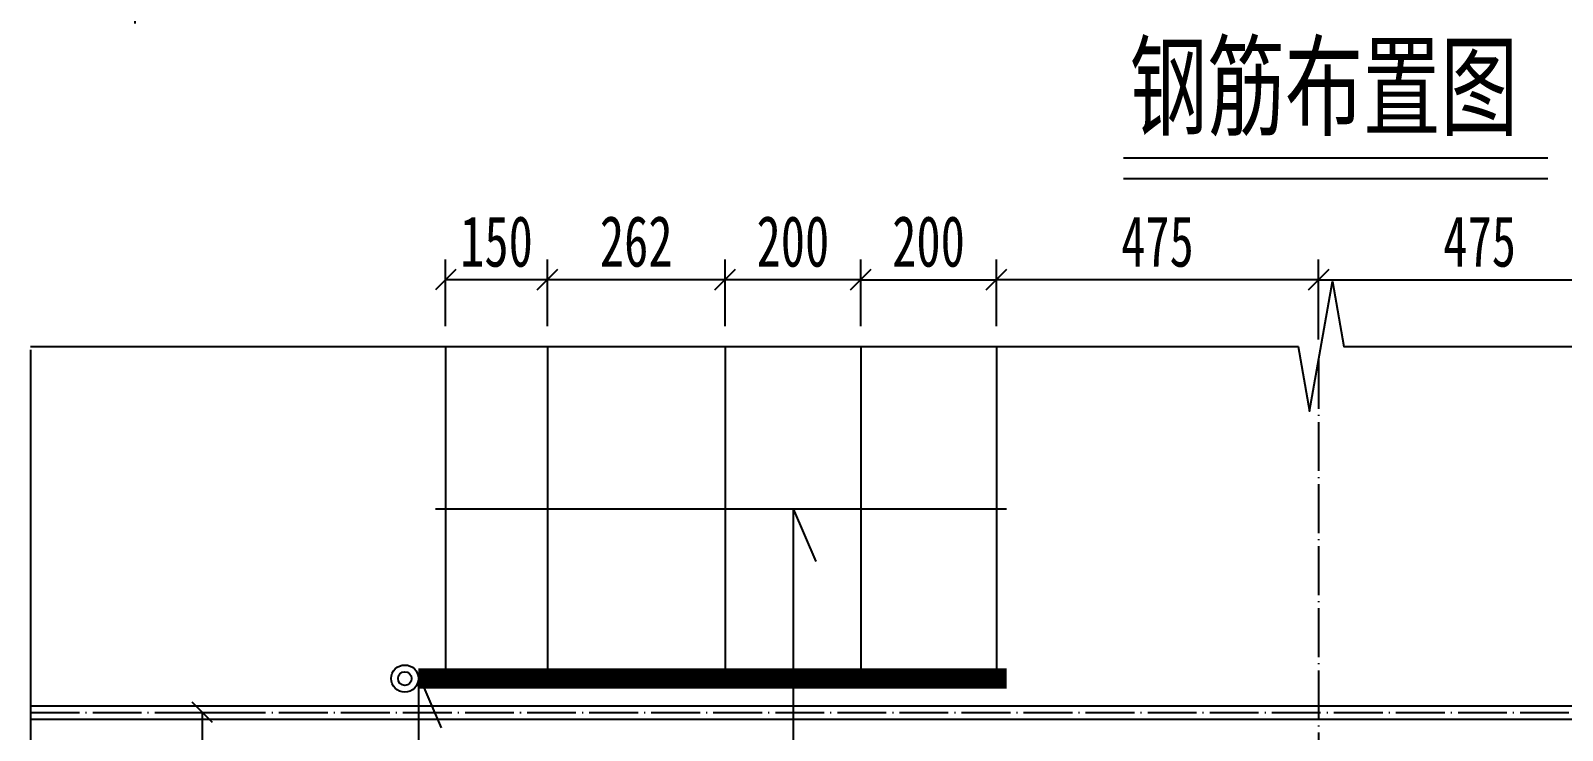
# Model space of a CAD drawing. Header units: millimetres. Extents: x -1537 to 20523, y -39880 to -29629.
# Drawn here: x 10205 to 12463, y -33588 to -32557 of the extents above; entities that cross this region are included whole.
import ezdxf

# ---------------------------------------------------------------- set-up
doc = ezdxf.new("R2010")
doc.units = ezdxf.units.MM
doc.linetypes.add('ACAD_ISO04W100', pattern=[30.5, 24, -3, 0.5, -3])
doc.layers.get('Defpoints').update_dxf_attribs({"color": 250})
for name, color, linetype in [('Axes', 7, 'ACAD_ISO04W100'), ('BZ', 7, 'Continuous'), ('Q◆03 公共标注', 44, 'Continuous'), ('Wall-混凝土墙', 200, 'Continuous'), ('Z☆09 辅助线', 60, 'Continuous'), ('标注', 3, 'Continuous'), ('钢筋', 4, 'Continuous')]:
    doc.layers.add(name, color=color, linetype=linetype)
doc.styles.add('宋体', font='SimSun.ttf', dxfattribs={"width": 0.7})
doc.dimstyles.new('1比30', dxfattribs={"dimscale": 30, "dimtxt": 2.5, "dimasz": 1, "dimexe": 1, "dimexo": 1, "dimtad": 3, "dimdec": 0, "dimzin": 0, "dimdsep": 46, "dimtxsty": '宋体', "dimblk": 'OBLIQUE', "dimcen": 0.09, "dimadec": 0, "dimazin": 0, "dimtfac": 1, "dimtdec": 0, "dimtofl": 0, "dimtmove": 0, "dimatfit": 3, "dimfxl": 0, "dimtolj": 1, "dimtzin": 0, "dimarcsym": 0})

# ---------------------------------------------------------------- blocks, each defined once
blk = doc.blocks.new('_Oblique')
at = {"color": 0, "linetype": 'ByBlock', "lineweight": -2}
blk.add_line((-0.5, -0.5), (0.5, 0.5), dxfattribs=at)
blk = doc.blocks.new('*D80')
at = {"layer": 'Defpoints', "color": 0, "transparency": 16777216}
for p in [(12103.4, -32278.5), (10358.4, -32378.5), (12103.4, -32378.5)]:
    blk.add_point(p, dxfattribs=at)
at = {"layer": '标注', "color": 0, "lineweight": -2, "transparency": 16777216}
for p, q in [((12073.4, -32278.5), (10328.4, -32278.5)), ((10358.4, -32278.5), (10358.4, -32378.5)), ((12073.4, -32378.5), (10328.4, -32378.5)), ((10358.4, -32378.5), (10358.4, -32546.3))]:
    blk.add_line(p, q, dxfattribs=at)
at = {"layer": '标注', "color": 0, "lineweight": -2, "transparency": 16777216, "xscale": 30, "yscale": 30, "zscale": 30}
for p, rotation in [((10358.4, -32278.5), 90), ((10358.4, -32378.5), 270)]:
    blk.add_blockref('_Oblique', p, dxfattribs=dict(at, rotation=rotation))
at = {"layer": '标注', "color": 0, "transparency": 16777216, "insert": (10302.1, -32477.4), "char_height": 75, "attachment_point": 5, "rotation": 90, "style": '宋体'}
blk.add_mtext('\\A1;100', dxfattribs=at)
blk = doc.blocks.new('*D66')
at = {"layer": 'Defpoints', "color": 0, "transparency": 16777216}
for p in [(11228.4, -32924.2), (11228.4, -33022.4), (11428.4, -33022.4)]:
    blk.add_point(p, dxfattribs=at)
at = {"layer": 'Q◆03 公共标注', "color": 0, "lineweight": -2, "transparency": 16777216}
for p, q in [((11228.4, -32992.4), (11228.4, -32894.2)), ((11428.4, -32992.4), (11428.4, -32894.2)), ((11428.4, -32924.2), (11228.4, -32924.2))]:
    blk.add_line(p, q, dxfattribs=at)
at = {"layer": 'Q◆03 公共标注', "color": 0, "lineweight": -2, "transparency": 16777216, "xscale": 30, "yscale": 30, "zscale": 30, "rotation": 180}
blk.add_blockref('_Oblique', (11228.4, -32924.2), dxfattribs=at)
at = {"layer": 'Q◆03 公共标注', "color": 0, "lineweight": -2, "transparency": 16777216, "xscale": 30, "yscale": 30, "zscale": 30}
blk.add_blockref('_Oblique', (11428.4, -32924.2), dxfattribs=at)
at = {"layer": 'Q◆03 公共标注', "color": 0, "transparency": 16777216, "insert": (11328.4, -32868), "char_height": 75, "attachment_point": 5, "style": '宋体'}
blk.add_mtext('\\A1;200', dxfattribs=at)
blk = doc.blocks.new('*D67')
at = {"layer": 'Defpoints', "color": 0, "transparency": 16777216}
for p in [(10966.4, -32924.2), (10966.4, -33022.4), (11228.4, -33022.4)]:
    blk.add_point(p, dxfattribs=at)
at = {"layer": 'Q◆03 公共标注', "color": 0, "lineweight": -2, "transparency": 16777216}
for p, q in [((10966.4, -32992.4), (10966.4, -32894.2)), ((11228.4, -32992.4), (11228.4, -32894.2)), ((11228.4, -32924.2), (10966.4, -32924.2))]:
    blk.add_line(p, q, dxfattribs=at)
at = {"layer": 'Q◆03 公共标注', "color": 0, "lineweight": -2, "transparency": 16777216, "xscale": 30, "yscale": 30, "zscale": 30, "rotation": 180}
blk.add_blockref('_Oblique', (10966.4, -32924.2), dxfattribs=at)
at = {"layer": 'Q◆03 公共标注', "color": 0, "lineweight": -2, "transparency": 16777216, "xscale": 30, "yscale": 30, "zscale": 30}
blk.add_blockref('_Oblique', (11228.4, -32924.2), dxfattribs=at)
at = {"layer": 'Q◆03 公共标注', "color": 0, "transparency": 16777216, "insert": (11097.4, -32868), "char_height": 75, "attachment_point": 5, "style": '宋体'}
blk.add_mtext('\\A1;262', dxfattribs=at)
blk = doc.blocks.new('*D68')
at = {"layer": 'Defpoints', "color": 0, "transparency": 16777216}
for p in [(10816.4, -32924.2), (10816.4, -33022.4), (10966.4, -33022.4)]:
    blk.add_point(p, dxfattribs=at)
at = {"layer": 'Q◆03 公共标注', "color": 0, "lineweight": -2, "transparency": 16777216}
for p, q in [((10816.4, -32992.4), (10816.4, -32894.2)), ((10966.4, -32992.4), (10966.4, -32894.2)), ((10966.4, -32924.2), (10816.4, -32924.2))]:
    blk.add_line(p, q, dxfattribs=at)
at = {"layer": 'Q◆03 公共标注', "color": 0, "lineweight": -2, "transparency": 16777216, "xscale": 30, "yscale": 30, "zscale": 30, "rotation": 180}
blk.add_blockref('_Oblique', (10816.4, -32924.2), dxfattribs=at)
at = {"layer": 'Q◆03 公共标注', "color": 0, "lineweight": -2, "transparency": 16777216, "xscale": 30, "yscale": 30, "zscale": 30}
blk.add_blockref('_Oblique', (10966.4, -32924.2), dxfattribs=at)
at = {"layer": 'Q◆03 公共标注', "color": 0, "transparency": 16777216, "insert": (10891.4, -32868), "char_height": 75, "attachment_point": 5, "style": '宋体'}
blk.add_mtext('\\A1;150', dxfattribs=at)
blk = doc.blocks.new('*D86')
at = {"layer": 'Defpoints', "color": 0, "transparency": 16777216}
for p in [(10428.6, -33562), (10457.9, -33562), (10428.6, -36562)]:
    blk.add_point(p, dxfattribs=at)
at = {"layer": 'Q◆03 公共标注', "color": 0, "lineweight": -2, "transparency": 16777216}
for p, q in [((10457.9, -36562), (10457.9, -33562)), ((10458.6, -33562), (10487.9, -33562)), ((10458.6, -36562), (10487.9, -36562))]:
    blk.add_line(p, q, dxfattribs=at)
at = {"layer": 'Q◆03 公共标注', "color": 0, "lineweight": -2, "transparency": 16777216, "xscale": 30, "yscale": 30, "zscale": 30}
for p, rotation in [((10457.9, -33562), 90), ((10457.9, -36562), 270)]:
    blk.add_blockref('_Oblique', p, dxfattribs=dict(at, rotation=rotation))
at = {"layer": 'Q◆03 公共标注', "color": 0, "transparency": 16777216, "insert": (10401.6, -35062), "char_height": 75, "attachment_point": 5, "rotation": 90, "style": '宋体'}
blk.add_mtext('\\A1;3000', dxfattribs=at)
blk = doc.blocks.new('*D69')
at = {"layer": 'Defpoints', "color": 0, "transparency": 16777216}
for p in [(11628.4, -32924.2), (11428.4, -33022.4), (11628.4, -33022.4)]:
    blk.add_point(p, dxfattribs=at)
at = {"layer": 'Q◆03 公共标注', "color": 0, "lineweight": -2, "transparency": 16777216}
for p, q in [((11428.4, -32992.4), (11428.4, -32894.2)), ((11628.4, -32992.4), (11628.4, -32894.2)), ((11428.4, -32924.2), (11628.4, -32924.2))]:
    blk.add_line(p, q, dxfattribs=at)
at = {"layer": 'Q◆03 公共标注', "color": 0, "lineweight": -2, "transparency": 16777216, "xscale": 30, "yscale": 30, "zscale": 30, "rotation": 180}
blk.add_blockref('_Oblique', (11428.4, -32924.2), dxfattribs=at)
at = {"layer": 'Q◆03 公共标注', "color": 0, "lineweight": -2, "transparency": 16777216, "xscale": 30, "yscale": 30, "zscale": 30}
blk.add_blockref('_Oblique', (11628.4, -32924.2), dxfattribs=at)
at = {"layer": 'Q◆03 公共标注', "color": 0, "transparency": 16777216, "insert": (11528.4, -32868), "char_height": 75, "attachment_point": 5, "style": '宋体'}
blk.add_mtext('\\A1;200', dxfattribs=at)
blk = doc.blocks.new('*D87')
at = {"layer": 'Defpoints', "color": 0, "transparency": 16777216}
for p in [(12578.4, -32924.2), (12578.4, -33022.4), (12103.4, -33042.5)]:
    blk.add_point(p, dxfattribs=at)
at = {"layer": '钢筋', "color": 0, "lineweight": -2, "transparency": 16777216}
for p, q in [((12103.4, -33012.5), (12103.4, -32894.2)), ((12578.4, -32992.4), (12578.4, -32894.2)), ((12103.4, -32924.2), (12578.4, -32924.2))]:
    blk.add_line(p, q, dxfattribs=at)
at = {"layer": '钢筋', "color": 0, "lineweight": -2, "transparency": 16777216, "xscale": 30, "yscale": 30, "zscale": 30, "rotation": 180}
blk.add_blockref('_Oblique', (12103.4, -32924.2), dxfattribs=at)
at = {"layer": '钢筋', "color": 0, "lineweight": -2, "transparency": 16777216, "xscale": 30, "yscale": 30, "zscale": 30}
blk.add_blockref('_Oblique', (12578.4, -32924.2), dxfattribs=at)
at = {"layer": '钢筋', "color": 0, "transparency": 16777216, "insert": (12340.9, -32868), "char_height": 75, "attachment_point": 5, "style": '宋体'}
blk.add_mtext('\\A1;475', dxfattribs=at)
blk = doc.blocks.new('*D95')
at = {"layer": 'Defpoints', "color": 0, "transparency": 16777216}
for p in [(11628.4, -32924.2), (11628.4, -33022.4), (12103.4, -33042.5)]:
    blk.add_point(p, dxfattribs=at)
at = {"layer": '钢筋', "color": 0, "lineweight": -2, "transparency": 16777216}
for p, q in [((11628.4, -32992.4), (11628.4, -32894.2)), ((12103.4, -33012.5), (12103.4, -32894.2)), ((12103.4, -32924.2), (11628.4, -32924.2))]:
    blk.add_line(p, q, dxfattribs=at)
at = {"layer": '钢筋', "color": 0, "lineweight": -2, "transparency": 16777216, "xscale": 30, "yscale": 30, "zscale": 30, "rotation": 180}
blk.add_blockref('_Oblique', (11628.4, -32924.2), dxfattribs=at)
at = {"layer": '钢筋', "color": 0, "lineweight": -2, "transparency": 16777216, "xscale": 30, "yscale": 30, "zscale": 30}
blk.add_blockref('_Oblique', (12103.4, -32924.2), dxfattribs=at)
at = {"layer": '钢筋', "color": 0, "transparency": 16777216, "insert": (11865.9, -32868), "char_height": 75, "attachment_point": 5, "style": '宋体'}
blk.add_mtext('\\A1;475', dxfattribs=at)

msp = doc.modelspace()

# ---------------------------------------------------------------- linework, layer by layer
for radius in [20, 10]:
    msp.add_circle((10756.17953, -33512.01782), radius)
at = {"layer": 'Axes', "color": 6, "ltscale": 3}
for p, q in [((12103.41642, -33042.47067), (12103.41642, -37369.20791)), ((10204.52958, -33562.01782), (14002.30327, -33562.01782))]:
    msp.add_line(p, q, dxfattribs=at)
at = {"layer": 'BZ'}
msp.add_lwpolyline([(10204.52958, -33022.42944), (12073.20529, -33022.42944), (12090.07776, -33118.11798), (12123.8227, -32926.74091), (12140.69517, -33022.42944), (14002.30327, -33022.42944)], dxfattribs=at)
at = {"layer": 'Wall-混凝土墙'}
for p, q in [((11328.77324, -33262.01782), (11328.77324, -37358.41807)), ((11328.77324, -33262.01782), (11362.37399, -33339.66577)), ((10776.17953, -33507.01782), (10776.17953, -37358.41807)), ((10776.17953, -33507.01782), (10809.78028, -33584.66577))]:
    msp.add_line(p, q, dxfattribs=at)
at = {"layer": 'Z☆09 辅助线'}
for p, q in [((10204.52958, -33027.42944), (10204.52958, -37104.36661)), ((10204.52958, -33552.01782), (14002.30327, -33552.01782)), ((10204.52958, -33572.01782), (14002.30327, -33572.01782))]:
    msp.add_line(p, q, dxfattribs=at)
at = {"layer": '标注', "color": 4}
msp.add_line((11815.97575, -32744.73599), (12441.66724, -32744.73599), dxfattribs=at)
at = {"layer": '标注'}
msp.add_line((11815.97575, -32774.73599), (12441.66724, -32774.73599), dxfattribs=at)
at = {"layer": '钢筋'}
for p, q in [((10816.41642, -33022.42944), (10816.41642, -33512.01782)), ((10966.41642, -33022.42944), (10966.41642, -33512.01782)), ((11228.41642, -33022.42944), (11228.41642, -33512.01782)), ((11428.41642, -33022.42944), (11428.41642, -33512.01782)), ((11628.41642, -33022.42944), (11628.41642, -33512.01782)), ((10801.41642, -33262.01782), (11643.41642, -33262.01782))]:
    msp.add_line(p, q, dxfattribs=at)
at = {"layer": '钢筋', "const_width": 30, "elevation": 0}
msp.add_lwpolyline([(11643.41642, -33512.01782), (10776.17953, -33512.01782)], dxfattribs=at)

# ---------------------------------------------------------------- texts
at = {"layer": '标注', "style": '宋体', "width": 0.7}
msp.add_text('钢筋布置图', height=120, dxfattribs=at).set_placement((11824.91761, -32699.11354))

# ---------------------------------------------------------------- dimensions: what is measured, and where the dimension line sits
at = {"layer": 'Q◆03 公共标注'}
for p1, p2, picture, middle in [((10966.41642, -33022.42944), (10816.41642, -33022.42944), '*D68', (10891.41642, -32867.97224)), ((11228.41642, -33022.42944), (10966.41642, -33022.42944), '*D67', (11097.41642, -32867.97224)), ((11428.41642, -33022.42944), (11228.41642, -33022.42944), '*D66', (11328.41642, -32867.97224))]:
    dim = msp.add_aligned_dim(p1=p1, p2=p2, distance=-98.2072, dimstyle='1比30', dxfattribs=at)
    dim.commit()
    dim.dimension.update_dxf_attribs({"geometry": picture, "text_midpoint": middle})
dim = msp.add_linear_dim(base=(11628.41642, -32924.22224), p1=(11428.41642, -33022.42944), p2=(11628.41642, -33022.42944), dimstyle='1比30', dxfattribs=at)
dim.commit()
dim.dimension.update_dxf_attribs({"geometry": '*D69', "text_midpoint": (11528.41642, -32867.97224)})
dim = msp.add_linear_dim(base=(10457.8784, -33562.01782), p1=(10428.62412, -36562.01782), p2=(10428.62412, -33562.01782), angle=90, dimstyle='1比30', dxfattribs=at)
dim.commit()
dim.dimension.update_dxf_attribs({"geometry": '*D86', "text_midpoint": (10401.6284, -35062.01782)})
at = {"layer": '标注'}
dim = msp.add_linear_dim(base=(10358.35875, -32378.53073), p1=(12103.41642, -32278.53073), p2=(12103.41642, -32378.53073), angle=90, dimstyle='1比30', dxfattribs=at)
dim.commit()
dim.dimension.update_dxf_attribs({"geometry": '*D80', "text_midpoint": (10302.10875, -32477.43436)})
at = {"layer": '钢筋', "color": 3}
dim = msp.add_linear_dim(base=(11628.41642, -32924.22224), p1=(12103.41642, -33042.47067), p2=(11628.41642, -33022.42944), angle=180, dimstyle='1比30', dxfattribs=at)
dim.commit()
dim.dimension.update_dxf_attribs({"geometry": '*D95', "text_midpoint": (11865.91642, -32867.97224)})
dim = msp.add_linear_dim(base=(12578.41642, -32924.22224), p1=(12103.41642, -33042.47067), p2=(12578.41642, -33022.42944), dimstyle='1比30', dxfattribs=at)
dim.commit()
dim.dimension.update_dxf_attribs({"geometry": '*D87', "text_midpoint": (12340.91642, -32867.97224)})

doc.saveas('drawing.dxf')
